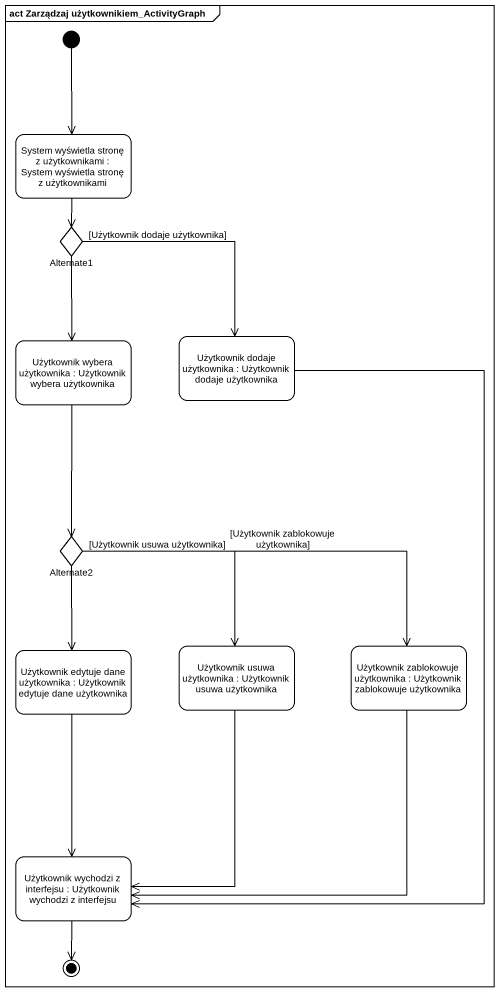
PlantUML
@startuml
mainframe act Zarządzaj użytkownikiem_ActivityGraph
hide empty description
state "System wyświetla stronę z użytkownikami : System wyświetla stronę z użytkownikami" as System_wyświetla_stronę_z
state Alternate1 <<choice>>
state "Użytkownik wybera użytkownika : Użytkownik wybera użytkownika" as Użytkownik_wybera
state "Użytkownik dodaje użytkownika : Użytkownik dodaje użytkownika" as Użytkownik_dodaje
state Alternate2 <<choice>>
state "Użytkownik edytuje dane użytkownika : Użytkownik edytuje dane użytkownika" as Użytkownik_edytuje_dane
state "Użytkownik usuwa użytkownika : Użytkownik usuwa użytkownika" as Użytkownik_usuwa_użytkownika
state "Użytkownik zablokowuje użytkownika : Użytkownik zablokowuje użytkownika" as Użytkownik_zablokowuje
state "Użytkownik wychodzi z interfejsu : Użytkownik wychodzi z interfejsu" as Użytkownik_wychodzi_z
[*] --> System_wyświetla_stronę_z
System_wyświetla_stronę_z --> Alternate1
Alternate1 --> Użytkownik_wybera
Alternate1 --> Użytkownik_dodaje : [Użytkownik dodaje użytkownika]
Użytkownik_wybera --> Alternate2
Użytkownik_dodaje --> Użytkownik_wychodzi_z
Alternate2 --> Użytkownik_edytuje_dane
Alternate2 --> Użytkownik_usuwa_użytkownika : [Użytkownik usuwa użytkownika]
Alternate2 -right-> Użytkownik_zablokowuje : [Użytkownik zablokowuje użytkownika]
Użytkownik_edytuje_dane --> Użytkownik_wychodzi_z
Użytkownik_usuwa_użytkownika --> Użytkownik_wychodzi_z
Użytkownik_zablokowuje --> Użytkownik_wychodzi_z
Użytkownik_wychodzi_z --> [*]
@enduml
